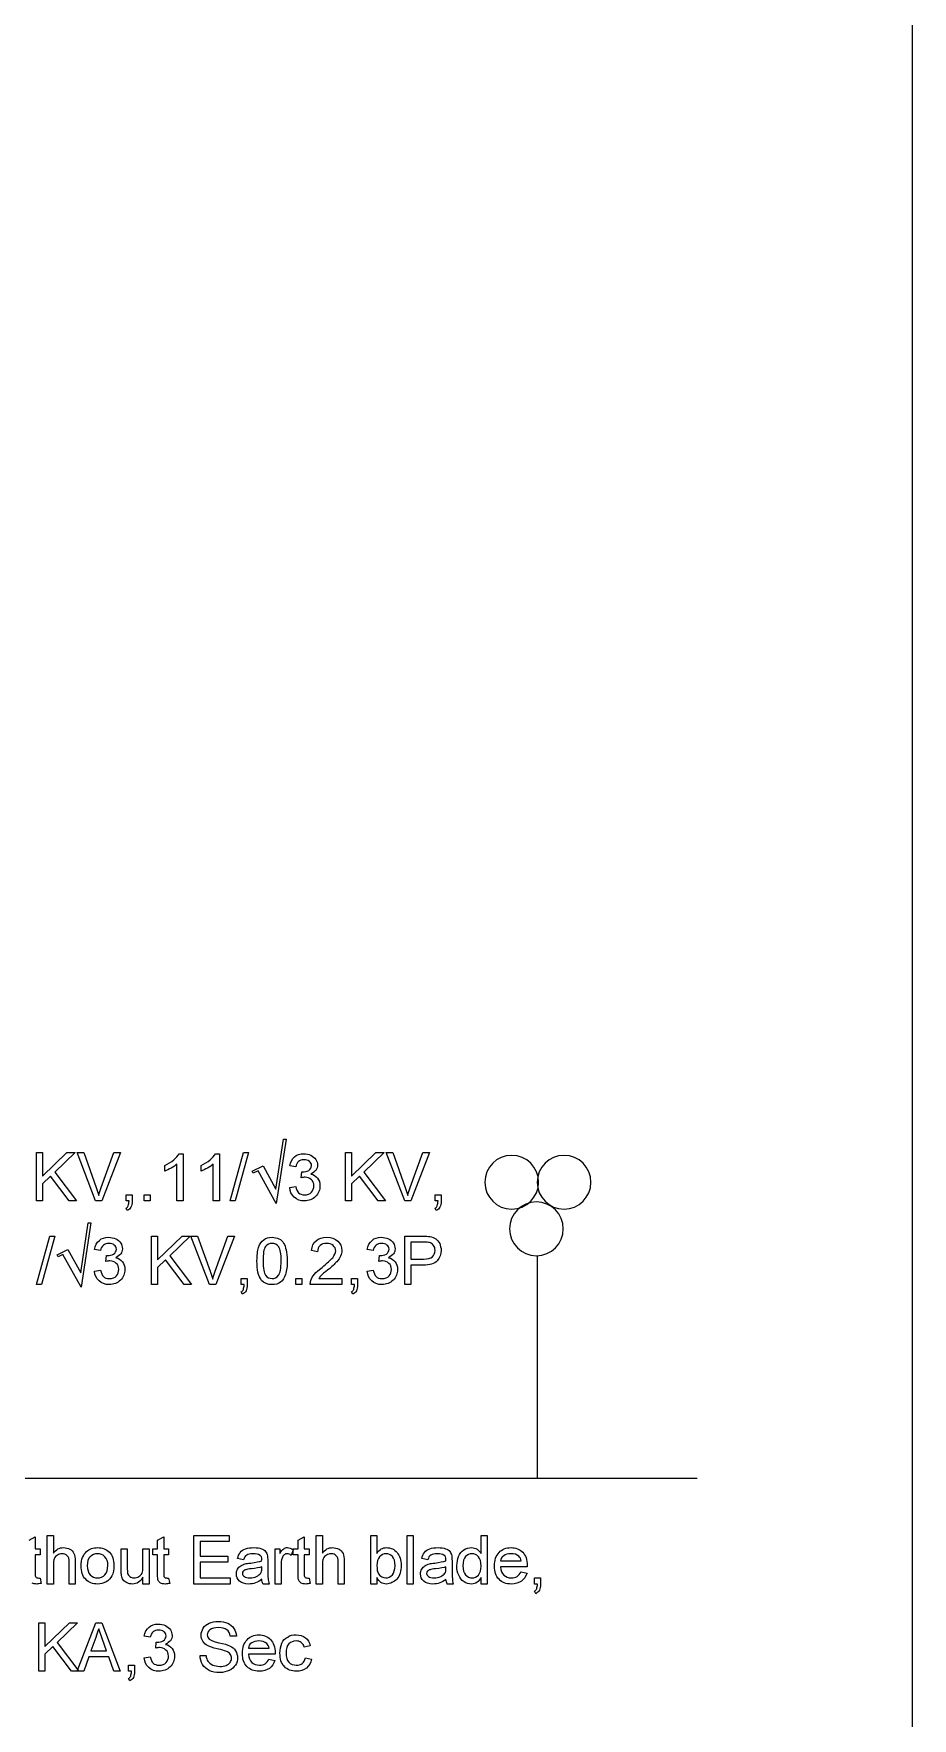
# Model space of a CAD drawing. Header units: millimetres. Extents: x 12 to 286, y 8 to 173.
# Drawn here: x 260.48 to 286.06, y 44.14 to 93.17 of the extents above; entities that cross this region are included whole.
import ezdxf

# ---------------------------------------------------------------- set-up
doc = ezdxf.new("R2010")
doc.units = ezdxf.units.MM
doc.layers.get('0').update_dxf_attribs({"linetype": 'CONTINUOUS'})

msp = doc.modelspace()

# ---------------------------------------------------------------- linework, layer by layer
at = {"color": 0}
for p, q in [((286.06, 173.298), (286.06, 7.5213)), ((267.536, 59.5422), (267.753, 60.9946)), ((267.829, 60.9946), (267.546, 59.122)), ((267.753, 60.9946), (267.829, 60.9946)), ((260.562, 59.1965), (260.562, 60.6076)), ((260.562, 60.6076), (260.739, 60.6076)), ((260.739, 60.6076), (260.739, 59.92)), ((260.739, 59.92), (261.451, 60.6076)), ((261.691, 60.6076), (261.094, 60.0329)), ((261.451, 60.6076), (261.691, 60.6076)), ((262.287, 59.1965), (261.745, 60.6076)), ((261.745, 60.6076), (261.938, 60.6076)), ((261.938, 60.6076), (262.305, 59.5849)), ((262.451, 59.5849), (262.819, 60.6076)), ((263.012, 60.6076), (262.469, 59.1965)), ((262.819, 60.6076), (263.012, 60.6076)), ((264.717, 60.5716), (264.83, 60.5716)), ((264.83, 60.5716), (264.83, 59.1965)), ((265.775, 60.5716), (265.888, 60.5716)), ((265.888, 60.5716), (265.888, 59.1965)), ((266.207, 59.1965), (266.594, 60.6076)), ((266.738, 60.6076), (266.35, 59.1965)), ((266.594, 60.6076), (266.738, 60.6076)), ((269.558, 59.1965), (269.558, 60.6076)), ((269.558, 60.6076), (269.735, 60.6076)), ((269.735, 60.6076), (269.735, 59.92)), ((269.735, 59.92), (270.447, 60.6076)), ((270.687, 60.6076), (270.09, 60.0329)), ((270.447, 60.6076), (270.687, 60.6076)), ((271.283, 59.1965), (270.74, 60.6076)), ((270.74, 60.6076), (270.933, 60.6076)), ((270.933, 60.6076), (271.301, 59.5849)), ((271.447, 59.5849), (271.815, 60.6076)), ((272.008, 60.6076), (271.465, 59.1965)), ((271.815, 60.6076), (272.008, 60.6076)), ((260.972, 59.9158), (260.739, 59.6896)), ((261.515, 59.1965), (260.972, 59.9158)), ((261.094, 60.0329), (261.725, 59.1965)), ((264.301, 60.0661), (264.301, 60.2287)), ((264.654, 59.1965), (264.654, 60.2686)), ((265.359, 60.0661), (265.359, 60.2287)), ((265.712, 59.1965), (265.712, 60.2686)), ((266.84, 60.0632), (267.159, 60.2188)), ((266.875, 60.0054), (266.84, 60.0632)), ((267.014, 60.0728), (266.875, 60.0054)), ((267.546, 59.122), (267.014, 60.0728)), ((267.159, 60.2188), (267.536, 59.5422)), ((268.111, 60.1846), (267.935, 60.2188)), ((268.268, 59.866), (268.286, 60.0424)), ((269.967, 59.9158), (269.735, 59.6896)), ((270.51, 59.1965), (269.967, 59.9158)), ((270.09, 60.0329), (270.721, 59.1965)), ((260.739, 59.6896), (260.739, 59.1965)), ((263.172, 59.1965), (263.172, 59.3729)), ((263.172, 59.3729), (263.349, 59.3729)), ((263.349, 59.3729), (263.349, 59.1965)), ((263.701, 59.1965), (263.701, 59.3729)), ((263.701, 59.3729), (263.878, 59.3729)), ((263.878, 59.3729), (263.878, 59.1965)), ((267.935, 59.5835), (268.111, 59.6194)), ((269.735, 59.6896), (269.735, 59.1965)), ((272.168, 59.1965), (272.168, 59.3729)), ((272.168, 59.3729), (272.344, 59.3729)), ((272.344, 59.3729), (272.344, 59.1965)), ((260.739, 59.1965), (260.562, 59.1965)), ((261.725, 59.1965), (261.515, 59.1965)), ((262.469, 59.1965), (262.287, 59.1965)), ((263.259, 59.1965), (263.172, 59.1965)), ((263.208, 58.9139), (263.172, 58.9841)), ((263.878, 59.1965), (263.701, 59.1965)), ((264.83, 59.1965), (264.654, 59.1965)), ((265.888, 59.1965), (265.712, 59.1965)), ((266.35, 59.1965), (266.207, 59.1965)), ((269.735, 59.1965), (269.558, 59.1965)), ((270.721, 59.1965), (270.51, 59.1965)), ((271.465, 59.1965), (271.283, 59.1965)), ((272.255, 59.1965), (272.168, 59.1965)), ((272.204, 58.9139), (272.168, 58.9841)), ((261.857, 57.1087), (262.073, 58.5611)), ((262.15, 58.5611), (261.866, 56.6882)), ((262.073, 58.5611), (262.15, 58.5611)), ((260.562, 56.7612), (260.949, 58.1723)), ((261.094, 58.1723), (260.706, 56.7612)), ((260.949, 58.1723), (261.094, 58.1723)), ((263.914, 56.7612), (263.914, 58.1723)), ((263.914, 58.1723), (264.09, 58.1723)), ((264.09, 58.1723), (264.09, 57.4862)), ((264.09, 57.4862), (264.802, 58.1723)), ((265.042, 58.1723), (264.445, 57.5991)), ((264.802, 58.1723), (265.042, 58.1723)), ((265.605, 56.7612), (265.06, 58.1723)), ((265.06, 58.1723), (265.253, 58.1723)), ((265.253, 58.1723), (265.621, 57.1514)), ((265.768, 57.1514), (266.135, 58.1723)), ((266.328, 58.1723), (265.785, 56.7612)), ((266.135, 58.1723), (266.328, 58.1723)), ((271.286, 56.7612), (271.286, 58.1723)), ((271.286, 58.1723), (271.81, 58.1723)), ((271.828, 57.996), (271.463, 57.996)), ((271.463, 57.996), (271.463, 57.5028)), ((261.162, 57.6294), (261.479, 57.7854)), ((261.196, 57.5702), (261.162, 57.6294)), ((261.335, 57.6379), (261.196, 57.5702)), ((261.866, 56.6882), (261.335, 57.6379)), ((261.479, 57.7854), (261.857, 57.1087)), ((262.431, 57.7494), (262.254, 57.7854)), ((262.588, 57.4326), (262.607, 57.609)), ((264.323, 57.4809), (264.09, 57.2562)), ((264.866, 56.7612), (264.323, 57.4809)), ((264.445, 57.5991), (265.077, 56.7612)), ((266.983, 57.4492), (266.983, 57.4492)), ((268.746, 57.7152), (268.57, 57.7494)), ((270.368, 57.7494), (270.192, 57.7854)), ((270.526, 57.4326), (270.545, 57.609)), ((271.463, 57.5028), (271.832, 57.5028)), ((275.139, 57.6019), (275.139, 51.1253)), ((262.254, 57.15), (262.431, 57.186)), ((264.09, 57.2562), (264.09, 56.7612)), ((266.524, 56.7612), (266.524, 56.9376)), ((266.524, 56.9376), (266.7, 56.9376)), ((266.7, 56.9376), (266.7, 56.7612)), ((268.111, 56.7612), (268.111, 56.9376)), ((268.111, 56.9376), (268.288, 56.9376)), ((268.288, 56.9376), (268.288, 56.7612)), ((268.784, 56.9376), (269.452, 56.9376)), ((269.452, 56.9376), (269.452, 56.7612)), ((269.735, 56.7612), (269.735, 56.9376)), ((269.735, 56.9376), (269.911, 56.9376)), ((269.911, 56.9376), (269.911, 56.7612)), ((270.192, 57.15), (270.368, 57.186)), ((271.821, 57.3264), (271.463, 57.3264)), ((271.463, 57.3264), (271.463, 56.7612)), ((260.706, 56.7612), (260.562, 56.7612)), ((264.09, 56.7612), (263.914, 56.7612)), ((265.077, 56.7612), (264.866, 56.7612)), ((265.785, 56.7612), (265.605, 56.7612)), ((266.61, 56.7612), (266.524, 56.7612)), ((266.56, 56.4804), (266.524, 56.5506)), ((268.288, 56.7612), (268.111, 56.7612)), ((269.452, 56.7612), (268.534, 56.7612)), ((269.821, 56.7612), (269.735, 56.7612)), ((269.769, 56.4804), (269.735, 56.5506)), ((271.463, 56.7612), (271.286, 56.7612)), ((170.279, 51.1253), (279.795, 51.1253)), ((260.35, 49.3201), (260.526, 49.4235)), ((260.526, 49.4235), (260.526, 49.0721)), ((260.526, 49.0721), (260.667, 49.0721)), ((260.667, 49.0721), (260.667, 48.8957)), ((260.879, 48.048), (260.879, 49.4591)), ((260.879, 49.4591), (261.056, 49.4591)), ((261.056, 49.4591), (261.056, 48.9409)), ((263.032, 48.4519), (263.032, 49.0721)), ((263.032, 49.0721), (263.208, 49.0721)), ((263.208, 49.0721), (263.208, 48.5359)), ((263.665, 48.5539), (263.665, 49.0721)), ((263.665, 49.0721), (263.842, 49.0721)), ((263.842, 49.0721), (263.842, 48.048)), ((263.948, 48.8957), (263.948, 49.0721)), ((263.948, 49.0721), (264.09, 49.0721)), ((264.09, 49.3201), (264.267, 49.4235)), ((264.09, 49.0721), (264.09, 49.3201)), ((264.267, 49.4235), (264.267, 49.0721)), ((264.267, 49.0721), (264.407, 49.0721)), ((264.407, 49.0721), (264.407, 48.8957)), ((265.148, 48.048), (265.148, 49.4591)), ((265.148, 49.4591), (266.171, 49.4591)), ((266.171, 49.2827), (265.325, 49.2827)), ((265.325, 49.2827), (265.325, 48.8597)), ((266.171, 49.4591), (266.171, 49.2827)), ((267.512, 48.048), (267.512, 49.0721)), ((267.512, 49.0721), (267.652, 49.0721)), ((267.652, 49.0721), (267.652, 48.9313)), ((268.041, 49.0418), (267.983, 48.8805)), ((268.041, 48.8957), (268.041, 49.0721)), ((268.041, 49.0721), (268.181, 49.0721)), ((268.181, 49.3201), (268.358, 49.4235)), ((268.181, 49.0721), (268.181, 49.3201)), ((268.358, 49.4235), (268.358, 49.0721)), ((268.358, 49.0721), (268.5, 49.0721)), ((268.5, 49.0721), (268.5, 48.8957)), ((268.71, 48.048), (268.71, 49.4591)), ((268.71, 49.4591), (268.887, 49.4591)), ((268.887, 49.4591), (268.887, 48.9409)), ((270.298, 48.048), (270.298, 49.4591)), ((270.298, 49.4591), (270.474, 49.4591)), ((270.474, 49.4591), (270.474, 48.937)), ((271.356, 48.048), (271.356, 49.4591)), ((271.356, 49.4591), (271.533, 49.4591)), ((271.533, 49.4591), (271.533, 48.048)), ((273.509, 48.9342), (273.509, 49.4591)), ((273.509, 49.4591), (273.685, 49.4591)), ((273.685, 49.4591), (273.685, 48.048)), ((260.667, 48.8957), (260.526, 48.8957)), ((260.526, 48.8957), (260.526, 48.3528)), ((261.056, 48.598), (261.056, 48.048)), ((261.515, 48.048), (261.515, 48.6862)), ((261.691, 48.7041), (261.691, 48.048)), ((261.867, 48.5771), (261.867, 48.5771)), ((264.09, 48.8957), (263.948, 48.8957)), ((264.09, 48.3415), (264.09, 48.8957)), ((264.407, 48.8957), (264.267, 48.8957)), ((264.267, 48.8957), (264.267, 48.3528)), ((265.325, 48.8597), (266.135, 48.8597)), ((266.135, 48.6833), (265.325, 48.6833)), ((265.325, 48.6833), (265.325, 48.2244)), ((266.135, 48.8597), (266.135, 48.6833)), ((266.594, 48.7535), (266.417, 48.7895)), ((267.122, 48.4946), (267.123, 48.5429)), ((267.299, 48.7204), (267.299, 48.5098)), ((267.688, 48.5937), (267.688, 48.048)), ((268.181, 48.8957), (268.041, 48.8957)), ((268.181, 48.3415), (268.181, 48.8957)), ((268.5, 48.8957), (268.358, 48.8957)), ((268.358, 48.8957), (268.358, 48.3528)), ((268.887, 48.598), (268.887, 48.048)), ((269.346, 48.048), (269.346, 48.6862)), ((269.522, 48.7041), (269.522, 48.048)), ((271.956, 48.7535), (271.779, 48.7895)), ((272.485, 48.4946), (272.485, 48.5429)), ((272.661, 48.7204), (272.661, 48.5098)), ((274.072, 48.7193), (274.673, 48.7193)), ((274.848, 48.5429), (274.072, 48.5429)), ((260.667, 48.2148), (260.703, 48.0646)), ((261.056, 48.048), (260.879, 48.048)), ((261.691, 48.048), (261.515, 48.048)), ((263.665, 48.048), (263.665, 48.248)), ((263.842, 48.048), (263.665, 48.048)), ((264.407, 48.2148), (264.443, 48.0646)), ((266.207, 48.048), (265.148, 48.048)), ((265.325, 48.2244), (266.207, 48.2244)), ((266.207, 48.2244), (266.207, 48.048)), ((267.123, 48.1902), (267.123, 48.1902)), ((267.335, 48.048), (267.159, 48.048)), ((267.688, 48.048), (267.512, 48.048)), ((268.5, 48.2148), (268.534, 48.0646)), ((268.887, 48.048), (268.71, 48.048)), ((269.522, 48.048), (269.346, 48.048)), ((270.474, 48.048), (270.298, 48.048)), ((270.474, 48.2353), (270.474, 48.048)), ((271.533, 48.048), (271.356, 48.048)), ((272.485, 48.1902), (272.485, 48.1902)), ((272.697, 48.048), (272.521, 48.048)), ((273.509, 48.048), (273.509, 48.2367)), ((273.685, 48.048), (273.509, 48.048)), ((274.671, 48.4008), (274.844, 48.3665)), ((274.671, 48.4008), (274.671, 48.4008)), ((275.06, 48.048), (275.06, 48.2244)), ((275.06, 48.2244), (275.237, 48.2244)), ((275.149, 48.048), (275.06, 48.048)), ((275.237, 48.2244), (275.237, 48.048)), ((275.096, 47.7654), (275.06, 47.8374)), ((260.633, 45.5083), (260.633, 46.9194)), ((260.633, 46.9194), (260.809, 46.9194)), ((260.809, 46.9194), (260.809, 46.2333)), ((260.809, 46.2333), (261.521, 46.9194)), ((261.761, 46.9194), (261.166, 46.3448)), ((261.521, 46.9194), (261.761, 46.9194)), ((261.753, 45.5083), (262.293, 46.9194)), ((262.293, 46.9194), (262.464, 46.9194)), ((262.464, 46.9194), (263.004, 45.5083)), ((261.043, 46.2276), (260.809, 46.0015)), ((261.585, 45.5083), (261.043, 46.2276)), ((261.166, 46.3448), (261.797, 45.5083)), ((262.289, 46.4936), (262.151, 46.1077)), ((262.151, 46.1077), (262.605, 46.1077)), ((262.605, 46.1077), (262.479, 46.4619)), ((263.878, 46.4965), (263.701, 46.5307)), ((264.035, 46.1779), (264.053, 46.3543)), ((266.383, 46.5307), (266.207, 46.5307)), ((266.736, 46.1779), (267.335, 46.1779)), ((268.534, 46.2499), (268.358, 46.2139)), ((260.809, 46.0015), (260.809, 45.5083)), ((262.089, 45.9313), (261.938, 45.5083)), ((262.668, 45.9313), (262.089, 45.9313)), ((262.819, 45.5083), (262.668, 45.9313)), ((263.242, 45.5083), (263.242, 45.6847)), ((263.242, 45.6847), (263.419, 45.6847)), ((263.419, 45.6847), (263.419, 45.5083)), ((263.701, 45.8971), (263.878, 45.9313)), ((265.325, 45.9673), (265.501, 45.9673)), ((267.51, 46.0015), (266.736, 46.0015)), ((267.333, 45.8611), (267.506, 45.8251)), ((267.333, 45.8611), (267.333, 45.8611)), ((268.394, 45.8971), (268.57, 45.8611)), ((260.809, 45.5083), (260.633, 45.5083)), ((261.797, 45.5083), (261.585, 45.5083)), ((261.938, 45.5083), (261.753, 45.5083)), ((263.004, 45.5083), (262.819, 45.5083)), ((263.331, 45.5083), (263.242, 45.5083)), ((263.278, 45.2258), (263.242, 45.296))]:
    msp.add_line(p, q, dxfattribs=at)
for points in [[(264.301, 60.2287), (264.4, 60.2809), (264.486, 60.3264), (264.56, 60.3885)], [(264.56, 60.3885), (264.63, 60.4545), (264.687, 60.5123), (264.717, 60.5716)], [(265.359, 60.2287), (265.458, 60.2809), (265.544, 60.3264), (265.618, 60.3885)], [(265.618, 60.3885), (265.689, 60.4545), (265.745, 60.5123), (265.775, 60.5716)], [(267.935, 60.2188), (267.956, 60.3321), (268.002, 60.4174), (268.075, 60.4795)], [(268.075, 60.4795), (268.136, 60.5483), (268.238, 60.5716), (268.347, 60.5716)], [(268.192, 60.343), (268.147, 60.3127), (268.123, 60.2548), (268.111, 60.1846)], [(268.352, 60.3952), (268.279, 60.3952), (268.235, 60.3772), (268.192, 60.343)], [(268.347, 60.5716), (268.413, 60.5716), (268.489, 60.5564), (268.552, 60.5261)], [(268.509, 60.3472), (268.465, 60.3829), (268.416, 60.3952), (268.352, 60.3952)], [(268.57, 60.2245), (268.57, 60.2837), (268.549, 60.3155), (268.509, 60.3472)], [(268.552, 60.5261), (268.609, 60.5), (268.662, 60.4559), (268.695, 60.4037)], [(268.695, 60.4037), (268.723, 60.361), (268.746, 60.2975), (268.746, 60.2382)], [(274.398, 60.5222), (273.965, 60.5222), (273.615, 60.1719), (273.615, 59.7394)], [(275.18, 59.7394), (275.18, 60.1719), (274.83, 60.5222), (274.398, 60.5222)], [(275.922, 60.5222), (275.489, 60.5222), (275.139, 60.1719), (275.139, 59.7394)], [(276.704, 59.7394), (276.704, 60.1719), (276.354, 60.5222), (275.922, 60.5222)], [(264.487, 60.1528), (264.415, 60.1239), (264.356, 60.0851), (264.301, 60.0661)], [(264.654, 60.2686), (264.611, 60.2368), (264.556, 60.1913), (264.487, 60.1528)], [(265.545, 60.1528), (265.473, 60.1239), (265.414, 60.0851), (265.359, 60.0661)], [(265.712, 60.2686), (265.669, 60.2368), (265.614, 60.1913), (265.545, 60.1528)], [(268.383, 59.8854), (268.344, 59.8911), (268.314, 59.8784), (268.268, 59.866)], [(268.286, 60.0424), (268.286, 60.041), (268.306, 60.041), (268.312, 60.041)], [(268.312, 60.041), (268.37, 60.041), (268.438, 60.0562), (268.49, 60.0851)], [(268.567, 59.8152), (268.508, 59.8674), (268.457, 59.8854), (268.383, 59.8854)], [(268.49, 60.0851), (268.534, 60.1253), (268.57, 60.1624), (268.57, 60.2245)], [(268.698, 60.0865), (268.658, 60.0509), (268.618, 60.0054), (268.555, 59.9779)], [(268.555, 59.9779), (268.631, 59.9694), (268.701, 59.92), (268.748, 59.8593)], [(268.64, 59.6374), (268.64, 59.7147), (268.616, 59.7683), (268.567, 59.8152)], [(268.746, 60.2382), (268.746, 60.1885), (268.73, 60.132), (268.698, 60.0865)], [(268.748, 59.8593), (268.793, 59.8015), (268.817, 59.7242), (268.817, 59.6332)], [(262.305, 59.5849), (262.329, 59.5147), (262.359, 59.4265), (262.378, 59.3549)], [(262.378, 59.3549), (262.394, 59.4374), (262.424, 59.508), (262.451, 59.5849)], [(268.068, 59.3037), (267.982, 59.3866), (267.946, 59.4692), (267.935, 59.5835)], [(268.111, 59.6194), (268.131, 59.5327), (268.158, 59.4692), (268.196, 59.4307)], [(268.196, 59.4307), (268.231, 59.3961), (268.293, 59.3729), (268.369, 59.3729)], [(268.369, 59.3729), (268.453, 59.3729), (268.525, 59.3975), (268.57, 59.4487)], [(268.57, 59.4487), (268.617, 59.5094), (268.64, 59.563), (268.64, 59.6374)], [(268.817, 59.6332), (268.817, 59.5189), (268.774, 59.4085), (268.687, 59.3231)], [(271.301, 59.5849), (271.325, 59.5147), (271.355, 59.4265), (271.374, 59.3549)], [(271.374, 59.3549), (271.389, 59.4374), (271.42, 59.508), (271.447, 59.5849)], [(273.615, 59.7394), (273.615, 59.3065), (273.965, 58.9566), (274.398, 58.9566)], [(274.398, 58.9566), (274.83, 58.9566), (275.18, 59.3065), (275.18, 59.7394)], [(275.139, 59.7394), (275.139, 59.3065), (275.489, 58.9566), (275.922, 58.9566)], [(275.922, 58.9566), (276.354, 58.9566), (276.704, 59.3065), (276.704, 59.7394)], [(263.172, 58.9841), (263.201, 59.0007), (263.223, 59.0254), (263.237, 59.0571)], [(263.314, 59.0187), (263.292, 58.9746), (263.256, 58.9386), (263.208, 58.9139)], [(263.237, 59.0571), (263.241, 59.0998), (263.258, 59.1358), (263.259, 59.1965)], [(263.349, 59.1965), (263.349, 59.1234), (263.338, 59.0642), (263.314, 59.0187)], [(268.363, 59.1965), (268.243, 59.1965), (268.147, 59.2321), (268.068, 59.3037)], [(268.687, 59.3231), (268.598, 59.2434), (268.494, 59.1965), (268.363, 59.1965)], [(272.168, 58.9841), (272.197, 59.0007), (272.219, 59.0254), (272.233, 59.0571)], [(272.31, 59.0187), (272.288, 58.9746), (272.252, 58.9386), (272.204, 58.9139)], [(272.233, 59.0571), (272.237, 59.0998), (272.253, 59.1358), (272.255, 59.1965)], [(272.344, 59.1965), (272.344, 59.1234), (272.334, 59.0642), (272.31, 59.0187)], [(275.117, 59.1675), (274.684, 59.1675), (274.334, 58.8176), (274.334, 58.3847)], [(275.9, 58.3847), (275.9, 58.8176), (275.55, 59.1675), (275.117, 59.1675)], [(274.334, 58.3847), (274.334, 57.9519), (274.684, 57.6019), (275.117, 57.6019)], [(275.117, 57.6019), (275.55, 57.6019), (275.9, 57.9519), (275.9, 58.3847)], [(262.254, 57.7854), (262.275, 57.8968), (262.322, 57.9836), (262.395, 58.0457)], [(262.395, 58.0457), (262.457, 58.1145), (262.558, 58.1381), (262.666, 58.1381)], [(262.514, 57.9078), (262.467, 57.8788), (262.443, 57.8196), (262.431, 57.7494)], [(262.672, 57.9617), (262.599, 57.9617), (262.556, 57.9438), (262.514, 57.9078)], [(262.666, 58.1381), (262.733, 58.1381), (262.81, 58.123), (262.872, 58.0926)], [(262.829, 57.9134), (262.785, 57.9494), (262.737, 57.9617), (262.672, 57.9617)], [(262.89, 57.7896), (262.89, 57.8499), (262.869, 57.8803), (262.829, 57.9134)], [(262.872, 58.0926), (262.93, 58.0665), (262.983, 58.021), (263.017, 57.9699)], [(263.017, 57.9699), (263.043, 57.9272), (263.066, 57.8626), (263.066, 57.8044)], [(267.031, 57.8432), (267.06, 57.9508), (267.113, 58.021), (267.178, 58.0679)], [(267.233, 57.8721), (267.182, 57.8019), (267.159, 57.6545), (267.159, 57.4506)], [(267.178, 58.0679), (267.236, 58.1145), (267.324, 58.1381), (267.424, 58.1381)], [(267.422, 57.9617), (267.342, 57.9617), (267.284, 57.9314), (267.233, 57.8721)], [(267.615, 57.8598), (267.557, 57.9381), (267.503, 57.9617), (267.422, 57.9617)], [(267.424, 58.1381), (267.49, 58.1381), (267.563, 58.123), (267.623, 58.094)], [(267.688, 57.4506), (267.688, 57.6612), (267.663, 57.7921), (267.615, 57.8598)], [(267.623, 58.094), (267.681, 58.0679), (267.729, 58.0238), (267.758, 57.9684)], [(267.758, 57.9684), (267.789, 57.9229), (267.813, 57.846), (267.834, 57.7688)], [(268.57, 57.7494), (268.582, 57.8764), (268.627, 57.9727), (268.705, 58.039)], [(268.705, 58.039), (268.774, 58.1145), (268.888, 58.1381), (269.019, 58.1381)], [(268.821, 57.8954), (268.77, 57.8626), (268.746, 57.7921), (268.746, 57.7152)], [(269.015, 57.9617), (268.927, 57.9617), (268.869, 57.9395), (268.821, 57.8954)], [(269.203, 57.8968), (269.145, 57.9494), (269.092, 57.9617), (269.015, 57.9617)], [(269.019, 58.1381), (269.143, 58.1381), (269.258, 58.1007), (269.335, 58.0277)], [(269.276, 57.7413), (269.276, 57.8058), (269.251, 57.8556), (269.203, 57.8968)], [(269.335, 58.0277), (269.405, 57.9561), (269.452, 57.8637), (269.452, 57.755)], [(270.192, 57.7854), (270.213, 57.8968), (270.26, 57.9836), (270.333, 58.0457)], [(270.333, 58.0457), (270.395, 58.1145), (270.495, 58.1381), (270.604, 58.1381)], [(270.451, 57.9078), (270.404, 57.8788), (270.381, 57.8196), (270.368, 57.7494)], [(270.609, 57.9617), (270.536, 57.9617), (270.494, 57.9438), (270.451, 57.9078)], [(270.604, 58.1381), (270.67, 58.1381), (270.747, 58.123), (270.809, 58.0926)], [(270.766, 57.9134), (270.722, 57.9494), (270.674, 57.9617), (270.609, 57.9617)], [(270.827, 57.7896), (270.827, 57.8499), (270.807, 57.8803), (270.766, 57.9134)], [(270.809, 58.0926), (270.867, 58.0665), (270.921, 58.021), (270.954, 57.9699)], [(270.954, 57.9699), (270.98, 57.9272), (271.004, 57.8626), (271.004, 57.8044)], [(271.81, 58.1723), (271.891, 58.1723), (271.971, 58.1685), (272.019, 58.1586)], [(272.004, 57.985), (271.968, 57.996), (271.913, 57.996), (271.828, 57.996)], [(272.123, 57.9025), (272.084, 57.9519), (272.054, 57.9713), (272.004, 57.985)], [(272.019, 58.1586), (272.078, 58.1519), (272.145, 58.1258), (272.191, 58.0926)], [(272.168, 57.755), (272.168, 57.8224), (272.153, 57.8626), (272.123, 57.9025)], [(272.191, 58.0926), (272.23, 58.0637), (272.274, 58.014), (272.302, 57.9547)], [(272.302, 57.9547), (272.321, 57.8982), (272.344, 57.8309), (272.344, 57.7603)], [(262.702, 57.4506), (262.664, 57.4559), (262.634, 57.4449), (262.588, 57.4326)], [(262.607, 57.609), (262.606, 57.6076), (262.625, 57.6076), (262.632, 57.6076)], [(262.632, 57.6076), (262.69, 57.6076), (262.757, 57.6227), (262.811, 57.6516)], [(262.888, 57.38), (262.828, 57.4326), (262.778, 57.4506), (262.702, 57.4506)], [(262.811, 57.6516), (262.855, 57.6901), (262.89, 57.7275), (262.89, 57.7896)], [(263.018, 57.6531), (262.978, 57.6157), (262.938, 57.5702), (262.874, 57.5441)], [(262.874, 57.5441), (262.95, 57.5345), (263.021, 57.4848), (263.067, 57.4255)], [(262.96, 57.2022), (262.96, 57.2809), (262.937, 57.3334), (262.888, 57.38)], [(263.066, 57.8044), (263.066, 57.755), (263.049, 57.6986), (263.018, 57.6531)], [(263.067, 57.4255), (263.113, 57.3677), (263.136, 57.2904), (263.136, 57.1997)], [(266.983, 57.4492), (266.983, 57.6143), (266.999, 57.7398), (267.031, 57.8432)], [(267.116, 56.884), (267.017, 57.0149), (266.983, 57.1969), (266.983, 57.4492)], [(267.159, 57.4506), (267.159, 57.2396), (267.184, 57.0936), (267.235, 57.0315)], [(267.611, 57.0315), (267.652, 57.0978), (267.688, 57.2325), (267.688, 57.4506)], [(267.865, 57.4492), (267.865, 57.2975), (267.848, 57.1609), (267.815, 57.0576)], [(267.834, 57.7688), (267.852, 57.6957), (267.865, 57.5829), (267.865, 57.4492)], [(268.876, 57.2576), (269.021, 57.3952), (269.132, 57.4795), (269.19, 57.5455)], [(269.303, 57.4227), (269.241, 57.3677), (269.165, 57.2865), (269.048, 57.1885)], [(269.19, 57.5455), (269.24, 57.6213), (269.276, 57.6763), (269.276, 57.7413)], [(269.417, 57.5924), (269.394, 57.5441), (269.355, 57.482), (269.303, 57.4227)], [(269.452, 57.755), (269.452, 57.7095), (269.44, 57.6446), (269.417, 57.5924)], [(270.64, 57.4506), (270.601, 57.4559), (270.571, 57.4449), (270.526, 57.4326)], [(270.545, 57.609), (270.544, 57.6076), (270.563, 57.6076), (270.57, 57.6076)], [(270.57, 57.6076), (270.627, 57.6076), (270.695, 57.6227), (270.749, 57.6516)], [(270.826, 57.38), (270.765, 57.4326), (270.716, 57.4506), (270.64, 57.4506)], [(270.749, 57.6516), (270.793, 57.6901), (270.827, 57.7275), (270.827, 57.7896)], [(270.956, 57.6531), (270.915, 57.6157), (270.875, 57.5702), (270.812, 57.5441)], [(270.812, 57.5441), (270.888, 57.5345), (270.958, 57.4848), (271.005, 57.4255)], [(270.897, 57.2022), (270.897, 57.2809), (270.874, 57.3334), (270.826, 57.38)], [(271.004, 57.8044), (271.004, 57.755), (270.987, 57.6986), (270.956, 57.6531)], [(271.005, 57.4255), (271.05, 57.3677), (271.074, 57.2904), (271.074, 57.1997)], [(272.232, 57.4516), (272.146, 57.3733), (272.018, 57.3264), (271.821, 57.3264)], [(271.832, 57.5028), (271.948, 57.5028), (272.04, 57.525), (272.091, 57.5691)], [(272.091, 57.5691), (272.132, 57.6143), (272.168, 57.6749), (272.168, 57.755)], [(272.344, 57.7603), (272.344, 57.6474), (272.307, 57.5359), (272.232, 57.4516)], [(262.388, 56.8702), (262.301, 56.9528), (262.266, 57.0357), (262.254, 57.15)], [(262.431, 57.186), (262.45, 57.0978), (262.479, 57.0343), (262.518, 56.9958)], [(262.518, 56.9958), (262.551, 56.9613), (262.614, 56.9376), (262.69, 56.9376)], [(263.008, 56.8896), (262.919, 56.8082), (262.814, 56.7612), (262.683, 56.7612)], [(262.69, 56.9376), (262.774, 56.9376), (262.844, 56.9641), (262.891, 57.0149)], [(262.891, 57.0149), (262.937, 57.0756), (262.96, 57.1281), (262.96, 57.2022)], [(263.136, 57.1997), (263.136, 57.084), (263.094, 56.975), (263.008, 56.8896)], [(265.621, 57.1514), (265.646, 57.0812), (265.675, 56.993), (265.694, 56.9214)], [(265.694, 56.9214), (265.709, 57.0039), (265.739, 57.0742), (265.768, 57.1514)], [(267.424, 56.7612), (267.287, 56.7612), (267.191, 56.8029), (267.116, 56.884)], [(267.235, 57.0315), (267.284, 56.9736), (267.349, 56.9376), (267.424, 56.9376)], [(267.424, 56.9376), (267.492, 56.9376), (267.56, 56.9694), (267.611, 57.0315)], [(267.815, 57.0576), (267.776, 56.9613), (267.734, 56.8798), (267.669, 56.8332)], [(268.534, 56.7612), (268.533, 56.8043), (268.54, 56.8427), (268.554, 56.8812)], [(268.554, 56.8812), (268.569, 56.9517), (268.61, 57.0054), (268.657, 57.0632)], [(268.657, 57.0632), (268.7, 57.1267), (268.778, 57.186), (268.876, 57.2576)], [(268.854, 57.0248), (268.825, 57.0025), (268.803, 56.9666), (268.784, 56.9376)], [(269.048, 57.1885), (268.939, 57.1197), (268.882, 57.0537), (268.854, 57.0248)], [(270.325, 56.8702), (270.239, 56.9528), (270.203, 57.0357), (270.192, 57.15)], [(270.368, 57.186), (270.388, 57.0978), (270.417, 57.0343), (270.455, 56.9958)], [(270.455, 56.9958), (270.488, 56.9613), (270.552, 56.9376), (270.627, 56.9376)], [(270.946, 56.8896), (270.856, 56.8082), (270.751, 56.7612), (270.62, 56.7612)], [(270.627, 56.9376), (270.711, 56.9376), (270.782, 56.9641), (270.829, 57.0149)], [(270.829, 57.0149), (270.874, 57.0756), (270.897, 57.1281), (270.897, 57.2022)], [(271.074, 57.1997), (271.074, 57.084), (271.031, 56.975), (270.946, 56.8896)], [(262.683, 56.7612), (262.563, 56.7612), (262.467, 56.7986), (262.388, 56.8702)], [(266.524, 56.5506), (266.553, 56.5672), (266.575, 56.5905), (266.589, 56.6237)], [(266.665, 56.5848), (266.644, 56.5397), (266.608, 56.5051), (266.56, 56.4804)], [(266.589, 56.6237), (266.592, 56.6663), (266.609, 56.702), (266.61, 56.7612)], [(266.7, 56.7612), (266.7, 56.6882), (266.689, 56.6289), (266.665, 56.5848)], [(267.669, 56.8332), (267.599, 56.7849), (267.521, 56.7612), (267.424, 56.7612)], [(269.735, 56.5506), (269.764, 56.5672), (269.784, 56.5905), (269.798, 56.6237)], [(269.876, 56.5848), (269.853, 56.5397), (269.819, 56.5051), (269.769, 56.4804)], [(269.798, 56.6237), (269.803, 56.6663), (269.82, 56.702), (269.821, 56.7612)], [(269.911, 56.7612), (269.911, 56.6882), (269.898, 56.6289), (269.876, 56.5848)], [(270.62, 56.7612), (270.5, 56.7612), (270.404, 56.7986), (270.325, 56.8702)], [(261.056, 48.9409), (261.134, 49.0594), (261.232, 49.1063), (261.35, 49.1063)], [(261.35, 49.1063), (261.419, 49.1063), (261.487, 49.0911), (261.539, 49.0608)], [(261.539, 49.0608), (261.586, 49.0347), (261.633, 48.9892), (261.656, 48.937)], [(262.024, 48.9948), (262.106, 49.0721), (262.219, 49.1063), (262.344, 49.1063)], [(262.344, 49.1063), (262.478, 49.1063), (262.598, 49.0608), (262.686, 48.9701)], [(266.496, 48.9659), (266.531, 49.0238), (266.586, 49.0456), (266.653, 49.0707)], [(266.653, 49.0707), (266.715, 49.094), (266.802, 49.1063), (266.893, 49.1063)], [(266.893, 49.1063), (266.977, 49.1063), (267.056, 49.0968), (267.112, 49.0746)], [(267.112, 49.0746), (267.16, 49.0636), (267.208, 49.0266), (267.235, 48.9948)], [(267.652, 48.9313), (267.691, 49.0142), (267.727, 49.0499), (267.76, 49.0721)], [(267.76, 49.0721), (267.791, 49.1063), (267.829, 49.1063), (267.867, 49.1063)], [(267.867, 49.1063), (267.924, 49.1063), (267.982, 49.0844), (268.041, 49.0418)], [(268.887, 48.9409), (268.966, 49.0594), (269.063, 49.1063), (269.182, 49.1063)], [(269.182, 49.1063), (269.251, 49.1063), (269.318, 49.0911), (269.372, 49.0608)], [(269.372, 49.0608), (269.417, 49.0347), (269.464, 48.9892), (269.488, 48.937)], [(270.474, 48.937), (270.547, 49.0594), (270.64, 49.1063), (270.751, 49.1063)], [(270.751, 49.1063), (270.804, 49.1063), (270.873, 49.094), (270.928, 49.0693)], [(270.928, 49.0693), (270.973, 49.0442), (271.03, 49.0086), (271.064, 48.9631)], [(271.858, 48.9659), (271.893, 49.0238), (271.948, 49.0456), (272.016, 49.0707)], [(272.016, 49.0707), (272.077, 49.094), (272.164, 49.1063), (272.255, 49.1063)], [(272.255, 49.1063), (272.339, 49.1063), (272.417, 49.0968), (272.474, 49.0746)], [(272.474, 49.0746), (272.522, 49.0636), (272.571, 49.0266), (272.598, 48.9948)], [(272.853, 48.8516), (272.882, 48.937), (272.937, 48.9962), (273.004, 49.0403)], [(273.004, 49.0403), (273.064, 49.094), (273.146, 49.1063), (273.231, 49.1063)], [(273.231, 49.1063), (273.29, 49.1063), (273.345, 49.0911), (273.392, 49.0583)], [(273.392, 49.0583), (273.432, 49.0305), (273.479, 48.985), (273.509, 48.9342)], [(274.031, 48.9659), (274.111, 49.0594), (274.236, 49.1063), (274.379, 49.1063)], [(274.379, 49.1063), (274.509, 49.1063), (274.63, 49.0608), (274.718, 48.9701)], [(261.083, 48.7839), (261.056, 48.7412), (261.056, 48.6777), (261.056, 48.598)], [(261.174, 48.8915), (261.127, 48.8668), (261.101, 48.8294), (261.083, 48.7839)], [(261.311, 48.9299), (261.259, 48.9299), (261.217, 48.9176), (261.174, 48.8915)], [(261.461, 48.8721), (261.419, 48.9176), (261.375, 48.9299), (261.311, 48.9299)], [(261.515, 48.6862), (261.515, 48.7825), (261.497, 48.8336), (261.461, 48.8721)], [(261.656, 48.937), (261.679, 48.8929), (261.691, 48.8061), (261.691, 48.7041)], [(261.867, 48.5771), (261.867, 48.7645), (261.92, 48.9038), (262.024, 48.9948)], [(261.998, 48.1845), (261.902, 48.2769), (261.867, 48.4064), (261.867, 48.5771)], [(262.129, 48.8431), (262.067, 48.7895), (262.044, 48.6957), (262.044, 48.5786)], [(262.044, 48.5786), (262.044, 48.471), (262.071, 48.3718), (262.129, 48.3126)], [(262.344, 48.9299), (262.252, 48.9299), (262.186, 48.901), (262.129, 48.8431)], [(262.558, 48.8417), (262.493, 48.9066), (262.428, 48.9299), (262.344, 48.9299)], [(262.643, 48.5828), (262.643, 48.7066), (262.614, 48.7825), (262.558, 48.8417)], [(262.558, 48.3126), (262.607, 48.3775), (262.643, 48.4614), (262.643, 48.5828)], [(262.686, 48.9701), (262.773, 48.8887), (262.819, 48.7521), (262.819, 48.5923)], [(262.819, 48.5923), (262.819, 48.4685), (262.8, 48.3581), (262.76, 48.2836)], [(263.639, 48.3651), (263.654, 48.4092), (263.665, 48.471), (263.665, 48.5539)], [(266.417, 48.7895), (266.434, 48.8625), (266.46, 48.9218), (266.496, 48.9659)], [(266.417, 48.4766), (266.442, 48.5278), (266.472, 48.551), (266.511, 48.5757)], [(266.511, 48.5757), (266.542, 48.6022), (266.592, 48.6198), (266.641, 48.6336)], [(266.683, 48.8915), (266.637, 48.8668), (266.613, 48.8199), (266.594, 48.7535)], [(266.641, 48.6336), (266.672, 48.6473), (266.73, 48.6502), (266.801, 48.6586)], [(266.869, 48.9299), (266.776, 48.9299), (266.723, 48.9176), (266.683, 48.8915)], [(266.801, 48.6586), (266.937, 48.6833), (267.054, 48.6957), (267.122, 48.7193)], [(267.123, 48.5429), (267.056, 48.5221), (266.955, 48.5041), (266.82, 48.4904)], [(267.072, 48.8819), (267.02, 48.9176), (266.959, 48.9299), (266.869, 48.9299)], [(267.123, 48.7564), (267.123, 48.8266), (267.106, 48.8569), (267.072, 48.8819)], [(267.122, 48.7193), (267.112, 48.7384), (267.123, 48.7507), (267.123, 48.7564)], [(267.235, 48.9948), (267.26, 48.9645), (267.28, 48.9204), (267.291, 48.8707)], [(267.291, 48.8707), (267.288, 48.8488), (267.299, 48.7909), (267.299, 48.7204)], [(267.713, 48.799), (267.688, 48.7454), (267.688, 48.6668), (267.688, 48.5937)], [(267.772, 48.8957), (267.74, 48.8844), (267.725, 48.8403), (267.713, 48.799)], [(267.866, 48.9299), (267.83, 48.9299), (267.8, 48.919), (267.772, 48.8957)], [(267.983, 48.8805), (267.94, 48.9176), (267.906, 48.9299), (267.866, 48.9299)], [(268.914, 48.7839), (268.887, 48.7412), (268.887, 48.6777), (268.887, 48.598)], [(269.005, 48.8915), (268.958, 48.8668), (268.932, 48.8294), (268.914, 48.7839)], [(269.142, 48.9299), (269.091, 48.9299), (269.048, 48.9176), (269.005, 48.8915)], [(269.292, 48.8721), (269.251, 48.9176), (269.206, 48.9299), (269.142, 48.9299)], [(269.346, 48.6862), (269.346, 48.7825), (269.328, 48.8336), (269.292, 48.8721)], [(269.488, 48.937), (269.51, 48.8929), (269.522, 48.8061), (269.522, 48.7041)], [(270.554, 48.8417), (270.498, 48.7881), (270.474, 48.6971), (270.474, 48.5842)], [(270.474, 48.5842), (270.474, 48.4837), (270.491, 48.3941), (270.523, 48.3457)], [(270.743, 48.9299), (270.663, 48.9299), (270.607, 48.901), (270.554, 48.8417)], [(270.928, 48.8446), (270.867, 48.9066), (270.815, 48.9299), (270.743, 48.9299)], [(270.924, 48.314), (270.969, 48.3789), (271.004, 48.4614), (271.004, 48.5786)], [(271.004, 48.5786), (271.004, 48.7094), (270.979, 48.7881), (270.928, 48.8446)], [(271.18, 48.5923), (271.18, 48.4258), (271.137, 48.285), (271.055, 48.1902)], [(271.064, 48.9631), (271.092, 48.9176), (271.129, 48.8625), (271.15, 48.799)], [(271.15, 48.799), (271.169, 48.744), (271.18, 48.6653), (271.18, 48.5923)], [(271.779, 48.7895), (271.796, 48.8625), (271.822, 48.9218), (271.858, 48.9659)], [(271.779, 48.4766), (271.804, 48.5278), (271.835, 48.551), (271.873, 48.5757)], [(271.873, 48.5757), (271.905, 48.6022), (271.955, 48.6198), (272.003, 48.6336)], [(272.045, 48.8915), (271.999, 48.8668), (271.975, 48.8199), (271.956, 48.7535)], [(272.003, 48.6336), (272.034, 48.6473), (272.092, 48.6502), (272.162, 48.6586)], [(272.232, 48.9299), (272.138, 48.9299), (272.086, 48.9176), (272.045, 48.8915)], [(272.162, 48.6586), (272.299, 48.6833), (272.416, 48.6957), (272.485, 48.7193)], [(272.485, 48.5429), (272.419, 48.5221), (272.317, 48.5041), (272.183, 48.4904)], [(272.435, 48.8819), (272.383, 48.9176), (272.321, 48.9299), (272.232, 48.9299)], [(272.485, 48.7564), (272.485, 48.8266), (272.469, 48.8569), (272.435, 48.8819)], [(272.485, 48.7193), (272.474, 48.7384), (272.485, 48.7507), (272.485, 48.7564)], [(272.598, 48.9948), (272.621, 48.9645), (272.642, 48.9204), (272.653, 48.8707)], [(272.653, 48.8707), (272.65, 48.8488), (272.661, 48.7909), (272.661, 48.7204)], [(272.803, 48.5757), (272.803, 48.6777), (272.82, 48.7687), (272.853, 48.8516)], [(272.857, 48.3016), (272.814, 48.3912), (272.803, 48.4724), (272.803, 48.5757)], [(273.054, 48.8446), (273.003, 48.7938), (272.98, 48.6985), (272.98, 48.5771)], [(272.98, 48.5771), (272.98, 48.4586), (273.006, 48.3704), (273.058, 48.3126)], [(273.24, 48.9299), (273.16, 48.9299), (273.104, 48.901), (273.054, 48.8446)], [(273.43, 48.8417), (273.37, 48.9066), (273.316, 48.9299), (273.24, 48.9299)], [(273.509, 48.5648), (273.509, 48.6943), (273.483, 48.7825), (273.43, 48.8417)], [(273.432, 48.3087), (273.473, 48.3718), (273.509, 48.4505), (273.509, 48.5648)], [(273.896, 48.569), (273.896, 48.7412), (273.941, 48.8707), (274.031, 48.9659)], [(274.03, 48.1859), (273.932, 48.2783), (273.896, 48.4036), (273.896, 48.569)], [(274.168, 48.8721), (274.103, 48.8417), (274.079, 48.7825), (274.072, 48.7193)], [(274.072, 48.5429), (274.079, 48.4396), (274.113, 48.3609), (274.172, 48.3059)], [(274.379, 48.9299), (274.288, 48.9299), (274.224, 48.9109), (274.168, 48.8721)], [(274.604, 48.8583), (274.545, 48.9066), (274.471, 48.9299), (274.379, 48.9299)], [(274.673, 48.7193), (274.665, 48.7811), (274.642, 48.8266), (274.604, 48.8583)], [(274.718, 48.9701), (274.802, 48.8901), (274.85, 48.7521), (274.85, 48.587)], [(274.85, 48.587), (274.85, 48.5856), (274.848, 48.562), (274.848, 48.5429)], [(260.579, 48.048), (260.514, 48.048), (260.473, 48.0579), (260.44, 48.0769)], [(260.526, 48.3528), (260.526, 48.3126), (260.529, 48.2794), (260.533, 48.2671)], [(260.533, 48.2671), (260.536, 48.2632), (260.547, 48.2438), (260.558, 48.2353)], [(260.558, 48.2353), (260.558, 48.2367), (260.586, 48.2244), (260.606, 48.2244)], [(260.703, 48.0646), (260.656, 48.0603), (260.616, 48.048), (260.579, 48.048)], [(260.606, 48.2244), (260.619, 48.2244), (260.642, 48.2215), (260.667, 48.2148)], [(262.344, 48.048), (262.195, 48.048), (262.086, 48.0935), (261.998, 48.1845)], [(262.129, 48.3126), (262.18, 48.2604), (262.257, 48.2244), (262.344, 48.2244)], [(262.344, 48.2244), (262.424, 48.2244), (262.501, 48.2533), (262.558, 48.3126)], [(262.589, 48.1101), (262.508, 48.0716), (262.432, 48.048), (262.344, 48.048)], [(262.76, 48.2836), (262.717, 48.2134), (262.664, 48.1513), (262.589, 48.1101)], [(263.041, 48.2935), (263.032, 48.3277), (263.032, 48.3789), (263.032, 48.4519)], [(263.091, 48.1679), (263.059, 48.2092), (263.051, 48.2438), (263.041, 48.2935)], [(263.201, 48.0826), (263.142, 48.1044), (263.116, 48.1334), (263.091, 48.1679)], [(263.36, 48.048), (263.299, 48.048), (263.251, 48.0589), (263.201, 48.0826)], [(263.208, 48.5359), (263.208, 48.4533), (263.211, 48.3926), (263.218, 48.3637)], [(263.218, 48.3637), (263.224, 48.321), (263.249, 48.2865), (263.283, 48.2618)], [(263.283, 48.2618), (263.315, 48.248), (263.358, 48.2244), (263.408, 48.2244)], [(263.665, 48.248), (263.591, 48.1182), (263.489, 48.048), (263.36, 48.048)], [(263.408, 48.2244), (263.449, 48.2244), (263.503, 48.2367), (263.547, 48.2618)], [(263.547, 48.2618), (263.583, 48.2988), (263.621, 48.3224), (263.639, 48.3651)], [(264.109, 48.1499), (264.09, 48.1817), (264.09, 48.2438), (264.09, 48.3415)], [(264.178, 48.0769), (264.14, 48.0977), (264.123, 48.1196), (264.109, 48.1499)], [(264.317, 48.048), (264.253, 48.048), (264.211, 48.0579), (264.178, 48.0769)], [(264.267, 48.3528), (264.267, 48.3126), (264.268, 48.2794), (264.273, 48.2671)], [(264.273, 48.2671), (264.276, 48.2632), (264.286, 48.2438), (264.297, 48.2353)], [(264.297, 48.2353), (264.298, 48.2367), (264.324, 48.2244), (264.345, 48.2244)], [(264.443, 48.0646), (264.396, 48.0603), (264.355, 48.048), (264.317, 48.048)], [(264.345, 48.2244), (264.357, 48.2244), (264.382, 48.2215), (264.407, 48.2148)], [(266.383, 48.3401), (266.383, 48.3979), (266.394, 48.4353), (266.417, 48.4766)], [(266.477, 48.1309), (266.407, 48.1926), (266.383, 48.2547), (266.383, 48.3401)], [(266.746, 48.048), (266.626, 48.048), (266.539, 48.0755), (266.477, 48.1309)], [(266.584, 48.4173), (266.56, 48.405), (266.56, 48.3775), (266.56, 48.3528)], [(266.56, 48.3528), (266.56, 48.321), (266.577, 48.285), (266.615, 48.2618)], [(266.659, 48.4628), (266.617, 48.4558), (266.602, 48.4382), (266.584, 48.4173)], [(266.615, 48.2618), (266.646, 48.248), (266.707, 48.2244), (266.78, 48.2244)], [(266.82, 48.4904), (266.738, 48.4875), (266.69, 48.4724), (266.659, 48.4628)], [(266.943, 48.0797), (266.871, 48.0603), (266.814, 48.048), (266.746, 48.048)], [(266.78, 48.2244), (266.847, 48.2244), (266.913, 48.2367), (266.97, 48.2632)], [(267.123, 48.1902), (267.064, 48.1376), (267.003, 48.102), (266.943, 48.0797)], [(266.97, 48.2632), (267.018, 48.3002), (267.067, 48.3224), (267.093, 48.3609)], [(267.093, 48.3609), (267.111, 48.3926), (267.122, 48.4353), (267.122, 48.4946)], [(267.159, 48.048), (267.14, 48.0882), (267.129, 48.1348), (267.123, 48.1902)], [(267.299, 48.5098), (267.299, 48.3747), (267.302, 48.2632), (267.306, 48.2078)], [(267.306, 48.2078), (267.309, 48.1584), (267.322, 48.0991), (267.335, 48.048)], [(268.202, 48.1499), (268.181, 48.1817), (268.181, 48.2438), (268.181, 48.3415)], [(268.271, 48.0769), (268.232, 48.0977), (268.216, 48.1196), (268.202, 48.1499)], [(268.41, 48.048), (268.345, 48.048), (268.304, 48.0579), (268.271, 48.0769)], [(268.358, 48.3528), (268.358, 48.3126), (268.361, 48.2794), (268.365, 48.2671)], [(268.365, 48.2671), (268.368, 48.2632), (268.379, 48.2438), (268.389, 48.2353)], [(268.389, 48.2353), (268.391, 48.2367), (268.417, 48.2244), (268.438, 48.2244)], [(268.534, 48.0646), (268.489, 48.0603), (268.447, 48.048), (268.41, 48.048)], [(268.438, 48.2244), (268.45, 48.2244), (268.473, 48.2215), (268.5, 48.2148)], [(270.751, 48.048), (270.623, 48.048), (270.542, 48.1115), (270.474, 48.2353)], [(270.523, 48.3457), (270.571, 48.2713), (270.647, 48.2244), (270.735, 48.2244)], [(270.735, 48.2244), (270.804, 48.2244), (270.871, 48.2547), (270.924, 48.314)], [(271.055, 48.1902), (270.965, 48.1072), (270.868, 48.048), (270.751, 48.048)], [(271.745, 48.3401), (271.745, 48.3979), (271.756, 48.4353), (271.779, 48.4766)], [(271.839, 48.1309), (271.768, 48.1926), (271.745, 48.2547), (271.745, 48.3401)], [(272.107, 48.048), (271.987, 48.048), (271.901, 48.0755), (271.839, 48.1309)], [(271.946, 48.4173), (271.921, 48.405), (271.921, 48.3775), (271.921, 48.3528)], [(271.921, 48.3528), (271.921, 48.321), (271.939, 48.285), (271.978, 48.2618)], [(272.021, 48.4628), (271.979, 48.4558), (271.964, 48.4382), (271.946, 48.4173)], [(271.978, 48.2618), (272.008, 48.248), (272.07, 48.2244), (272.142, 48.2244)], [(272.183, 48.4904), (272.101, 48.4875), (272.052, 48.4724), (272.021, 48.4628)], [(272.305, 48.0797), (272.233, 48.0603), (272.176, 48.048), (272.107, 48.048)], [(272.142, 48.2244), (272.209, 48.2244), (272.277, 48.2367), (272.332, 48.2632)], [(272.485, 48.1902), (272.426, 48.1376), (272.367, 48.102), (272.305, 48.0797)], [(272.332, 48.2632), (272.38, 48.3002), (272.428, 48.3224), (272.455, 48.3609)], [(272.455, 48.3609), (272.472, 48.3926), (272.485, 48.4353), (272.485, 48.4946)], [(272.521, 48.048), (272.503, 48.0882), (272.49, 48.1348), (272.485, 48.1902)], [(272.661, 48.5098), (272.661, 48.3747), (272.664, 48.2632), (272.67, 48.2078)], [(272.67, 48.2078), (272.671, 48.1584), (272.683, 48.0991), (272.697, 48.048)], [(273.012, 48.1157), (272.936, 48.1612), (272.894, 48.2215), (272.857, 48.3016)], [(273.231, 48.048), (273.149, 48.048), (273.078, 48.0702), (273.012, 48.1157)], [(273.058, 48.3126), (273.109, 48.2604), (273.175, 48.2244), (273.247, 48.2244)], [(273.509, 48.2367), (273.445, 48.1182), (273.353, 48.048), (273.231, 48.048)], [(273.247, 48.2244), (273.313, 48.2244), (273.381, 48.2519), (273.432, 48.3087)], [(274.389, 48.048), (274.227, 48.048), (274.118, 48.0935), (274.03, 48.1859)], [(274.172, 48.3059), (274.221, 48.2604), (274.304, 48.2244), (274.392, 48.2244)], [(274.684, 48.1323), (274.603, 48.084), (274.509, 48.048), (274.389, 48.048)], [(274.392, 48.2244), (274.457, 48.2244), (274.513, 48.2381), (274.56, 48.2671)], [(274.56, 48.2671), (274.598, 48.3044), (274.643, 48.3401), (274.671, 48.4008)], [(274.844, 48.3665), (274.806, 48.2646), (274.762, 48.1873), (274.684, 48.1323)], [(275.125, 47.9104), (275.13, 47.9531), (275.147, 47.9873), (275.149, 48.048)], [(275.237, 48.048), (275.237, 47.975), (275.226, 47.9157), (275.203, 47.8702)], [(275.06, 47.8374), (275.089, 47.8536), (275.112, 47.8772), (275.125, 47.9104)], [(275.203, 47.8702), (275.18, 47.8261), (275.145, 47.7905), (275.096, 47.7654)], [(262.378, 46.7431), (262.345, 46.6644), (262.322, 46.5818), (262.289, 46.4936)], [(262.479, 46.4619), (262.432, 46.5899), (262.403, 46.6729), (262.378, 46.7431)], [(263.701, 46.5307), (263.722, 46.6439), (263.769, 46.7307), (263.842, 46.7914)], [(263.842, 46.7914), (263.902, 46.8602), (264.004, 46.8835), (264.113, 46.8835)], [(263.959, 46.6549), (263.914, 46.6245), (263.89, 46.5667), (263.878, 46.4965)], [(264.119, 46.7071), (264.046, 46.7071), (264.002, 46.6908), (263.959, 46.6549)], [(264.113, 46.8835), (264.179, 46.8835), (264.255, 46.8683), (264.319, 46.8394)], [(264.276, 46.6591), (264.232, 46.6961), (264.182, 46.7071), (264.119, 46.7071)], [(264.337, 46.5363), (264.337, 46.5956), (264.316, 46.6273), (264.276, 46.6591)], [(264.319, 46.8394), (264.375, 46.8118), (264.429, 46.7678), (264.462, 46.7155)], [(264.462, 46.7155), (264.489, 46.6729), (264.513, 46.6094), (264.513, 46.5501)], [(265.359, 46.5586), (265.359, 46.634), (265.38, 46.699), (265.42, 46.7625)], [(265.42, 46.7625), (265.452, 46.8298), (265.519, 46.8725), (265.596, 46.9057)], [(265.614, 46.7155), (265.559, 46.6838), (265.535, 46.6245), (265.535, 46.5653)], [(265.596, 46.9057), (265.665, 46.9427), (265.76, 46.9554), (265.854, 46.9554)], [(265.861, 46.779), (265.745, 46.779), (265.665, 46.7568), (265.614, 46.7155)], [(265.854, 46.9554), (265.958, 46.9554), (266.049, 46.9374), (266.13, 46.9043)], [(266.107, 46.7155), (266.049, 46.7663), (265.97, 46.779), (265.861, 46.779)], [(266.207, 46.5307), (266.197, 46.6136), (266.164, 46.6743), (266.107, 46.7155)], [(266.13, 46.9043), (266.2, 46.8753), (266.27, 46.8203), (266.313, 46.754)], [(266.313, 46.754), (266.355, 46.6961), (266.379, 46.615), (266.383, 46.5307)], [(264.149, 46.1973), (264.111, 46.203), (264.08, 46.1906), (264.035, 46.1779)], [(264.053, 46.3543), (264.053, 46.3543), (264.072, 46.3532), (264.079, 46.3532)], [(264.079, 46.3532), (264.137, 46.3543), (264.204, 46.3684), (264.257, 46.3984)], [(264.334, 46.1271), (264.275, 46.1793), (264.223, 46.1973), (264.149, 46.1973)], [(264.257, 46.3984), (264.301, 46.4372), (264.337, 46.4742), (264.337, 46.5363)], [(264.465, 46.3984), (264.425, 46.3628), (264.385, 46.3173), (264.322, 46.2911)], [(264.322, 46.2911), (264.397, 46.2813), (264.468, 46.2319), (264.515, 46.1712)], [(264.407, 45.9493), (264.407, 46.0266), (264.382, 46.0802), (264.334, 46.1271)], [(264.513, 46.5501), (264.513, 46.5007), (264.497, 46.4439), (264.465, 46.3984)], [(264.515, 46.1712), (264.56, 46.1133), (264.583, 46.0361), (264.583, 45.9465)], [(265.409, 46.3808), (265.371, 46.4372), (265.359, 46.4922), (265.359, 46.5586)], [(265.558, 46.247), (265.483, 46.2827), (265.442, 46.3268), (265.409, 46.3808)], [(265.535, 46.5653), (265.535, 46.5155), (265.555, 46.4728), (265.591, 46.4414)], [(265.829, 46.1574), (265.695, 46.1959), (265.609, 46.2181), (265.558, 46.247)], [(265.591, 46.4414), (265.62, 46.415), (265.722, 46.3737), (265.873, 46.3405)], [(266.081, 46.0897), (266.039, 46.1105), (265.96, 46.1271), (265.829, 46.1574)], [(265.873, 46.3405), (266.019, 46.3102), (266.13, 46.276), (266.185, 46.2499)], [(266.205, 46.0043), (266.171, 46.0484), (266.14, 46.0664), (266.081, 46.0897)], [(266.185, 46.2499), (266.259, 46.2234), (266.323, 46.1627), (266.361, 46.1038)], [(266.361, 46.1038), (266.394, 46.047), (266.417, 45.9768), (266.417, 45.901)], [(266.56, 46.0294), (266.56, 46.2015), (266.604, 46.331), (266.693, 46.4263)], [(266.693, 46.4263), (266.773, 46.5197), (266.899, 46.5667), (267.042, 46.5667)], [(266.829, 46.3324), (266.765, 46.3021), (266.741, 46.2428), (266.736, 46.1779)], [(267.04, 46.3903), (266.949, 46.3903), (266.887, 46.3709), (266.829, 46.3324)], [(267.266, 46.3187), (267.207, 46.367), (267.133, 46.3903), (267.04, 46.3903)], [(267.042, 46.5667), (267.171, 46.5667), (267.293, 46.5212), (267.379, 46.4301)], [(267.335, 46.1779), (267.327, 46.24), (267.304, 46.2869), (267.266, 46.3187)], [(267.379, 46.4301), (267.465, 46.3504), (267.512, 46.2125), (267.512, 46.047)], [(267.652, 46.0333), (267.652, 46.1451), (267.672, 46.2386), (267.707, 46.3215)], [(267.707, 46.3215), (267.738, 46.4136), (267.801, 46.4647), (267.877, 46.5046)], [(267.911, 46.3049), (267.852, 46.2538), (267.829, 46.1603), (267.829, 46.0389)], [(267.877, 46.5046), (267.947, 46.5543), (268.034, 46.5667), (268.122, 46.5667)], [(268.125, 46.3903), (268.032, 46.3903), (267.966, 46.3628), (267.911, 46.3049)], [(268.122, 46.5667), (268.231, 46.5667), (268.326, 46.5391), (268.398, 46.4841)], [(268.272, 46.3448), (268.225, 46.3779), (268.183, 46.3903), (268.125, 46.3903)], [(268.358, 46.2139), (268.341, 46.2717), (268.314, 46.3158), (268.272, 46.3448)], [(268.398, 46.4841), (268.467, 46.433), (268.515, 46.3504), (268.534, 46.2499)], [(263.835, 45.6159), (263.748, 45.6985), (263.712, 45.781), (263.701, 45.8971)], [(264.13, 45.5083), (264.01, 45.5083), (263.914, 45.5443), (263.835, 45.6159)], [(263.878, 45.9313), (263.897, 45.8445), (263.925, 45.781), (263.963, 45.7426)], [(263.963, 45.7426), (263.998, 45.708), (264.06, 45.6847), (264.135, 45.6847)], [(264.454, 45.635), (264.364, 45.5553), (264.261, 45.5083), (264.13, 45.5083)], [(264.135, 45.6847), (264.22, 45.6847), (264.291, 45.7094), (264.337, 45.7606)], [(264.337, 45.7606), (264.384, 45.8212), (264.407, 45.8749), (264.407, 45.9493)], [(264.583, 45.9465), (264.583, 45.8308), (264.541, 45.7207), (264.454, 45.635)], [(265.399, 45.7041), (265.351, 45.7867), (265.326, 45.8692), (265.325, 45.9673)], [(265.596, 45.5306), (265.504, 45.5732), (265.447, 45.6283), (265.399, 45.7041)], [(265.501, 45.9673), (265.508, 45.8982), (265.527, 45.8417), (265.556, 45.7976)], [(265.556, 45.7976), (265.58, 45.7634), (265.632, 45.7179), (265.694, 45.6904)], [(265.694, 45.6904), (265.751, 45.6724), (265.825, 45.6487), (265.903, 45.6487)], [(265.903, 45.6487), (265.967, 45.6487), (266.031, 45.66), (266.085, 45.6805)], [(266.085, 45.6805), (266.131, 45.7027), (266.178, 45.7288), (266.203, 45.7648)], [(266.355, 45.6861), (266.31, 45.6297), (266.252, 45.5662), (266.174, 45.5291)], [(266.203, 45.7648), (266.218, 45.81), (266.241, 45.8417), (266.241, 45.8858)], [(266.241, 45.8858), (266.241, 45.9341), (266.23, 45.9701), (266.205, 46.0043)], [(266.417, 45.901), (266.417, 45.835), (266.397, 45.7535), (266.355, 45.6861)], [(266.692, 45.6449), (266.594, 45.7369), (266.56, 45.8639), (266.56, 46.0294)], [(267.051, 45.5083), (266.889, 45.5083), (266.78, 45.5538), (266.692, 45.6449)], [(266.736, 46.0015), (266.741, 45.8996), (266.774, 45.8212), (266.834, 45.7659)], [(266.834, 45.7659), (266.883, 45.7207), (266.966, 45.6847), (267.054, 45.6847)], [(267.054, 45.6847), (267.119, 45.6847), (267.177, 45.6985), (267.222, 45.726)], [(267.222, 45.726), (267.26, 45.7648), (267.305, 45.799), (267.333, 45.8611)], [(267.506, 45.8251), (267.468, 45.7246), (267.425, 45.6477), (267.348, 45.5909)], [(267.512, 46.047), (267.512, 46.0456), (267.512, 46.0223), (267.51, 46.0015)], [(267.783, 45.6434), (267.688, 45.7369), (267.652, 45.8653), (267.652, 46.0333)], [(268.132, 45.5083), (267.98, 45.5083), (267.871, 45.5538), (267.783, 45.6434)], [(267.829, 46.0389), (267.829, 45.926), (267.856, 45.8251), (267.911, 45.7687)], [(267.911, 45.7687), (267.962, 45.7207), (268.038, 45.6847), (268.126, 45.6847)], [(268.126, 45.6847), (268.191, 45.6847), (268.256, 45.7027), (268.303, 45.7369)], [(268.423, 45.6022), (268.334, 45.5443), (268.246, 45.5083), (268.132, 45.5083)], [(268.303, 45.7369), (268.345, 45.7771), (268.38, 45.8241), (268.394, 45.8971)], [(268.57, 45.8611), (268.551, 45.751), (268.501, 45.6639), (268.423, 45.6022)], [(263.242, 45.296), (263.271, 45.3125), (263.294, 45.3376), (263.307, 45.3704)], [(263.385, 45.3305), (263.362, 45.2864), (263.327, 45.2508), (263.278, 45.2258)], [(263.307, 45.3704), (263.312, 45.4131), (263.329, 45.4477), (263.331, 45.5083)], [(263.419, 45.5083), (263.419, 45.4353), (263.408, 45.376), (263.385, 45.3305)], [(265.91, 45.4723), (265.778, 45.4723), (265.682, 45.4918), (265.596, 45.5306)], [(266.174, 45.5291), (266.095, 45.4974), (266.008, 45.4723), (265.91, 45.4723)], [(267.348, 45.5909), (267.266, 45.5443), (267.171, 45.5083), (267.051, 45.5083)]]:
    msp.add_open_spline(points, degree=3, dxfattribs=at)

doc.saveas('drawing.dxf')
